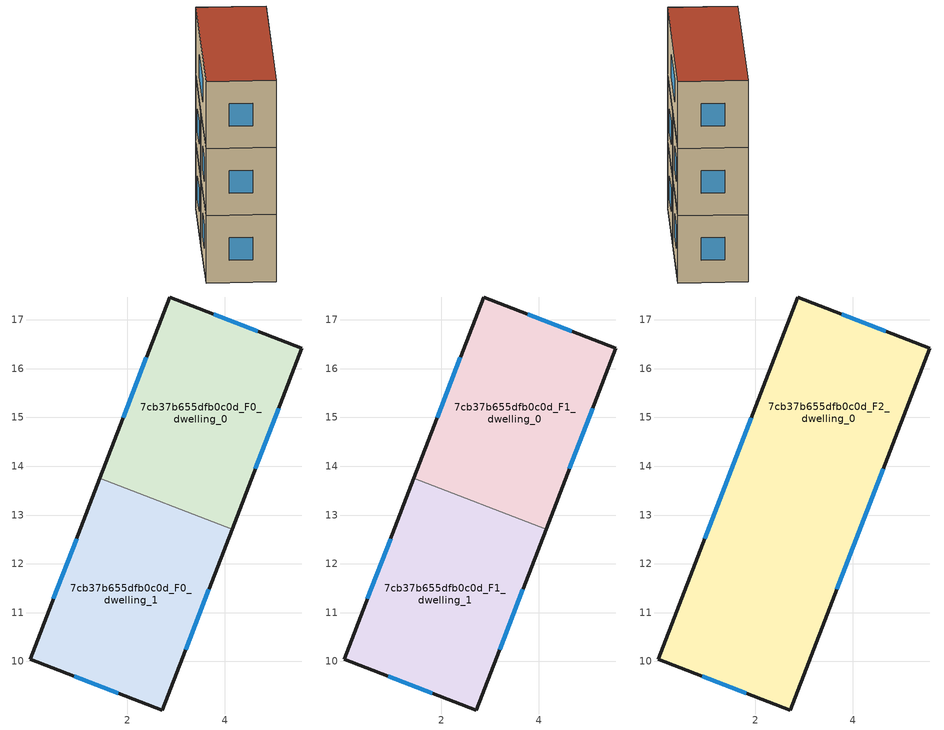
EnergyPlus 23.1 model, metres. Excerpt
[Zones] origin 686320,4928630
7cb37b655dfb0c0d_F0_dwelling_0
 floor ground (EU_floor_Construction): 5.58,16.42 4.15,12.71 1.44,13.76 2.87,17.47 z0
 wall outside (EU_wall_Construction): 4.15,12.71 5.58,16.42 2.87,17.47 1.44,13.76 z0:3
 wall to 7cb37b655dfb0c0d_F0_dwelling_1 (EU_wall_Construction): 1.44,13.76 4.15,12.71 z0:3
 window (EU_Window_Construction): 2.39,16.23 1.91,14.99 / 4.67,16.77 3.77,17.12 / 4.62,13.95 5.1,15.19 z1:2
7cb37b655dfb0c0d_F0_dwelling_1
 floor ground (EU_floor_Construction): 4.15,12.71 2.72,9 0.01,10.04 1.44,13.76 z0
 wall outside (EU_wall_Construction): 1.44,13.76 0.01,10.04 2.72,9 4.15,12.71 z0:3
 window (EU_Window_Construction): 3.19,10.24 3.67,11.48 / 0.91,9.69 1.81,9.35 / 0.96,12.52 0.48,11.28 z1:2
7cb37b655dfb0c0d_F1_dwelling_0
 floor to 7cb37b655dfb0c0d_F0_dwelling_0 (EU_floor_Construction): 5.58,16.42 4.15,12.71 1.44,13.76 2.87,17.47 z3
 wall outside (EU_wall_Construction): 4.15,12.71 5.58,16.42 2.87,17.47 1.44,13.76 z3:6
 wall to 7cb37b655dfb0c0d_F1_dwelling_1 (EU_wall_Construction): 1.44,13.76 4.15,12.71 z3:6
 window (EU_Window_Construction): 2.39,16.23 1.91,14.99 / 4.67,16.77 3.77,17.12 / 4.62,13.95 5.1,15.19 z4:5
7cb37b655dfb0c0d_F1_dwelling_1
 floor to 7cb37b655dfb0c0d_F0_dwelling_1 (EU_floor_Construction): 4.15,12.71 2.72,9 0.01,10.04 1.44,13.76 z3
 wall outside (EU_wall_Construction): 1.44,13.76 0.01,10.04 2.72,9 4.15,12.71 z3:6
 window (EU_Window_Construction): 3.19,10.24 3.67,11.48 / 0.91,9.69 1.81,9.35 / 0.96,12.52 0.48,11.28 z4:5
7cb37b655dfb0c0d_F2_dwelling_0
 floor to 7cb37b655dfb0c0d_F1_dwelling_0 (EU_floor_Construction): 5.58,16.42 4.15,12.71 1.44,13.76 2.87,17.47 z6
 floor to 7cb37b655dfb0c0d_F1_dwelling_1 (EU_floor_Construction): 4.15,12.71 2.72,9 0.01,10.04 1.44,13.76 z6
 wall outside (EU_wall_Construction): 2.87,17.47 0.01,10.04 2.72,9 5.58,16.42 2.87,17.47 z6:9
 window (EU_Window_Construction): 1.91,14.99 0.96,12.52 / 4.67,16.77 3.77,17.12 / 3.67,11.47 4.62,13.95 / 0.91,9.69 1.81,9.35 z7:8
 roof outside (EU_roof_Construction): 2.72,9 5.58,16.42 2.87,17.47 0.01,10.04 z9
[Building]
EU S2 Campaign: North Axis=0; Terrain=City; Solar Distribution=FullExterior
[Site:Location]
Bologna: Latitude=44.5; Longitude=11.25; Time Zone=1; Elevation=37
[SizingPeriod:WeatherFileDays]
AnnualSizingPeriod: Begin Month=1; Begin Day of Month=1; End Month=12; End Day of Month=31; Day of Week for Start Day=Monday; Use Weather File Daylight Saving Period=No; Use Weather File Rain and Snow Indicators=No
[MATERIAL]
EU_InternalMass_Material: Roughness=MediumRough; Thickness=0.1; Conductivity=1; Density=1800; Specific Heat=900; Thermal Absorptance=0.9; Solar Absorptance=0.7; Visible Absorptance=0.7
[MATERIAL:NOMASS] Roughness=MediumRough; Thermal Absorptance=0.9; Solar Absorptance=0.7; Visible Absorptance=0.7
Name | Thermal Resistance
EU_wall_NoMass | 0.937881
EU_roof_NoMass | 0.548572
EU_floor_NoMass | 0.71348
[WINDOWMATERIAL:SIMPLEGLAZINGSYSTEM]
EU_Window_SimpleGlazing: UFactor=4.25633; Solar Heat Gain Coefficient=0.85; Visible Transmittance=0.85
[CONSTRUCTION]
EU_wall_Construction: EU_wall_NoMass
EU_roof_Construction: EU_roof_NoMass
EU_floor_Construction: EU_floor_NoMass
EU_InternalMass_Construction: EU_InternalMass_Material
EU_Window_Construction: EU_Window_SimpleGlazing
[ZONE] Type=1; Multiplier=1; Ceiling Height=autocalculate; Floor Area=autocalculate; Part of Total Floor Area=Yes
Name | Volume
7cb37b655dfb0c0d_F0_dwelling_0; 7cb37b655dfb0c0d_F1_dwelling_0 | 34.667
7cb37b655dfb0c0d_F2_dwelling_0 | 69.3318
7cb37b655dfb0c0d_F0_dwelling_1 | 34.6655
7cb37b655dfb0c0d_F1_dwelling_1 | 34.6663
[INTERNALMASS] Construction=EU_InternalMass_Construction
Name | Zone or ZoneList | Surface Area
7cb37b655dfb0c0d_F0_dwelling_0_EU_InternalMass | 7cb37b655dfb0c0d_F0_dwelling_0 | 11.556
7cb37b655dfb0c0d_F0_dwelling_1_EU_InternalMass | 7cb37b655dfb0c0d_F0_dwelling_1 | 11.5553
7cb37b655dfb0c0d_F1_dwelling_0_EU_InternalMass | 7cb37b655dfb0c0d_F1_dwelling_0 | 11.556
7cb37b655dfb0c0d_F1_dwelling_1_EU_InternalMass | 7cb37b655dfb0c0d_F1_dwelling_1 | 11.5553
7cb37b655dfb0c0d_F2_dwelling_0_EU_InternalMass | 7cb37b655dfb0c0d_F2_dwelling_0 | 23.1104
[OTHEREQUIPMENT] Fuel Type=Electricity; Design Level Calculation Method=Watts/Area; Power per Zone Floor Area=1; Fraction Latent=0; Fraction Radiant=0; Fraction Lost=0; Carbon Dioxide Generation Rate=0; EndUse Subcategory=EU_Step8_InternalGains
Name | Zone or ZoneList or Space or SpaceList | Schedule
EU_Step8_InternalGain_7cb37b655dfb0c0d_F0_dwelling_0_f000 | 7cb37b655dfb0c0d_F0_dwelling_0 | EU_Step8_GainSchedule_7cb37b655dfb0c0d_F0_dwelling_0_f000
EU_Step8_InternalGain_7cb37b655dfb0c0d_F0_dwelling_1_f000 | 7cb37b655dfb0c0d_F0_dwelling_1 | EU_Step8_GainSchedule_7cb37b655dfb0c0d_F0_dwelling_1_f000
EU_Step8_InternalGain_7cb37b655dfb0c0d_F1_dwelling_0_f000 | 7cb37b655dfb0c0d_F1_dwelling_0 | EU_Step8_GainSchedule_7cb37b655dfb0c0d_F1_dwelling_0_f000
EU_Step8_InternalGain_7cb37b655dfb0c0d_F1_dwelling_1_f000 | 7cb37b655dfb0c0d_F1_dwelling_1 | EU_Step8_GainSchedule_7cb37b655dfb0c0d_F1_dwelling_1_f000
EU_Step8_InternalGain_7cb37b655dfb0c0d_F2_dwelling_0_f000 | 7cb37b655dfb0c0d_F2_dwelling_0 | EU_Step8_GainSchedule_7cb37b655dfb0c0d_F2_dwelling_0_f000
[ZONEVENTILATION:DESIGNFLOWRATE] Schedule=EU_AlwaysOn; Design Flow Rate Calculation Method=AirChanges/Hour; Air Changes per Hour=0.687892; Ventilation Type=Natural; Fan Pressure Rise=0; Fan Total Efficiency=1; Constant Term Coefficient=1; Temperature Term Coefficient=0; Velocity Term Coefficient=0; Velocity Squared Term Coefficient=0; Minimum Indoor Temperature=-100; Maximum Indoor Temperature=100; Delta Temperature=-100; Minimum Outdoor Temperature=-100; Maximum Outdoor Temperature=100; Maximum Wind Speed=40
Name | Zone or ZoneList or Space or SpaceList
EU_ConstantAir_7cb37b655dfb0c0d_F0_dwelling_0 | 7cb37b655dfb0c0d_F0_dwelling_0
EU_ConstantAir_7cb37b655dfb0c0d_F0_dwelling_1 | 7cb37b655dfb0c0d_F0_dwelling_1
EU_ConstantAir_7cb37b655dfb0c0d_F1_dwelling_0 | 7cb37b655dfb0c0d_F1_dwelling_0
EU_ConstantAir_7cb37b655dfb0c0d_F1_dwelling_1 | 7cb37b655dfb0c0d_F1_dwelling_1
EU_ConstantAir_7cb37b655dfb0c0d_F2_dwelling_0 | 7cb37b655dfb0c0d_F2_dwelling_0
[HVACTEMPLATE:THERMOSTAT] Constant Heating Setpoint=20; Constant Cooling Setpoint=50
EU_HeatOnly_7cb37b655dfb0c0d_F0_dwelling_0; EU_HeatOnly_7cb37b655dfb0c0d_F0_dwelling_1; EU_HeatOnly_7cb37b655dfb0c0d_F1_dwelling_0; EU_HeatOnly_7cb37b655dfb0c0d_F1_dwelling_1; EU_HeatOnly_7cb37b655dfb0c0d_F2_dwelling_0
[HVACTEMPLATE:ZONE:IDEALLOADSAIRSYSTEM] System Availability Schedule=EU_AlwaysOn; Maximum Heating Supply Air Temperature=50; Minimum Cooling Supply Air Temperature=13; Maximum Heating Supply Air Humidity Ratio=0.0156; Minimum Cooling Supply Air Humidity Ratio=0.0077; Heating Limit=NoLimit; Cooling Limit=NoLimit; Heating Availability Schedule=EU_AlwaysOn; Cooling Availability Schedule=EU_CoolingOff; Dehumidification Control Type=ConstantSensibleHeatRatio; Cooling Sensible Heat Ratio=0.7; Dehumidification Setpoint=60; Humidification Control Type=None; Humidification Setpoint=30; Outdoor Air Method=None; Outdoor Air Flow Rate per Person=0.00944; Outdoor Air Flow Rate per Zone Floor Area=0; Outdoor Air Flow Rate per Zone=0; Demand Controlled Ventilation Type=None; Outdoor Air Economizer Type=NoEconomizer; Heat Recovery Type=None; Sensible Heat Recovery Effectiveness=0.7; Latent Heat Recovery Effectiveness=0.65
Name | Template Thermostat
7cb37b655dfb0c0d_F0_dwelling_0 | EU_HeatOnly_7cb37b655dfb0c0d_F0_dwelling_0
7cb37b655dfb0c0d_F0_dwelling_1 | EU_HeatOnly_7cb37b655dfb0c0d_F0_dwelling_1
7cb37b655dfb0c0d_F1_dwelling_0 | EU_HeatOnly_7cb37b655dfb0c0d_F1_dwelling_0
7cb37b655dfb0c0d_F1_dwelling_1 | EU_HeatOnly_7cb37b655dfb0c0d_F1_dwelling_1
7cb37b655dfb0c0d_F2_dwelling_0 | EU_HeatOnly_7cb37b655dfb0c0d_F2_dwelling_0
[SIZING:ZONE] Zone Cooling Design Supply Air Temperature Input Method=SupplyAirTemperature; Zone Cooling Design Supply Air Temperature=13; Zone Heating Design Supply Air Temperature Input Method=SupplyAirTemperature; Zone Heating Design Supply Air Temperature=50; Zone Cooling Design Supply Air Humidity Ratio=0.008; Zone Heating Design Supply Air Humidity Ratio=0.008; Cooling Design Air Flow Method=DesignDay; Cooling Design Air Flow Rate=0; Cooling Minimum Air Flow per Zone Floor Area=0.000762; Cooling Minimum Air Flow=0; Cooling Minimum Air Flow Fraction=0.2; Heating Design Air Flow Method=DesignDay; Heating Design Air Flow Rate=0; Heating Maximum Air Flow per Zone Floor Area=0.002032; Heating Maximum Air Flow=0.141576; Heating Maximum Air Flow Fraction=0.3; Account for Dedicated Outdoor Air System=No; Dedicated Outdoor Air System Control Strategy=NeutralSupplyAir; Dedicated Outdoor Air Low Setpoint Temperature for Design=autosize; Dedicated Outdoor Air High Setpoint Temperature for Design=autosize; Zone Load Sizing Method=Sensible Load Only No Latent Load; Zone Latent Cooling Design Supply Air Humidity Ratio Input Method=HumidityRatioDifference; Zone Cooling Design Supply Air Humidity Ratio Difference=0.005; Zone Latent Heating Design Supply Air Humidity Ratio Input Method=HumidityRatioDifference; Zone Humidification Design Supply Air Humidity Ratio Difference=0.005
7cb37b655dfb0c0d_F0_dwelling_0; 7cb37b655dfb0c0d_F0_dwelling_1; 7cb37b655dfb0c0d_F1_dwelling_0; 7cb37b655dfb0c0d_F1_dwelling_1; 7cb37b655dfb0c0d_F2_dwelling_0
[SCHEDULE:CONSTANT]
Name | Hourly Value
EU_AlwaysOn | 1
EU_CoolingOff | 0
[SCHEDULE:FILE] Column Number=1; Rows to Skip at Top=0; Number of Hours of Data=8760; Column Separator=Comma; Interpolate to Timestep=No; Minutes per Item=60; Adjust Schedule for Daylight Savings=Yes
Name | File
EU_Step8_GainSchedule_7cb37b655dfb0c0d_F0_dwelling_0_f000 | ../../schedules/7cb37b655dfb0c0d/7cb37b655dfb0c0d_F0_dwelling_0_f000_gain.csv
EU_Step8_GainSchedule_7cb37b655dfb0c0d_F0_dwelling_1_f000 | ../../schedules/7cb37b655dfb0c0d/7cb37b655dfb0c0d_F0_dwelling_1_f000_gain.csv
EU_Step8_GainSchedule_7cb37b655dfb0c0d_F1_dwelling_0_f000 | ../../schedules/7cb37b655dfb0c0d/7cb37b655dfb0c0d_F1_dwelling_0_f000_gain.csv
EU_Step8_GainSchedule_7cb37b655dfb0c0d_F1_dwelling_1_f000 | ../../schedules/7cb37b655dfb0c0d/7cb37b655dfb0c0d_F1_dwelling_1_f000_gain.csv
EU_Step8_GainSchedule_7cb37b655dfb0c0d_F2_dwelling_0_f000 | ../../schedules/7cb37b655dfb0c0d/7cb37b655dfb0c0d_F2_dwelling_0_f000_gain.csv
